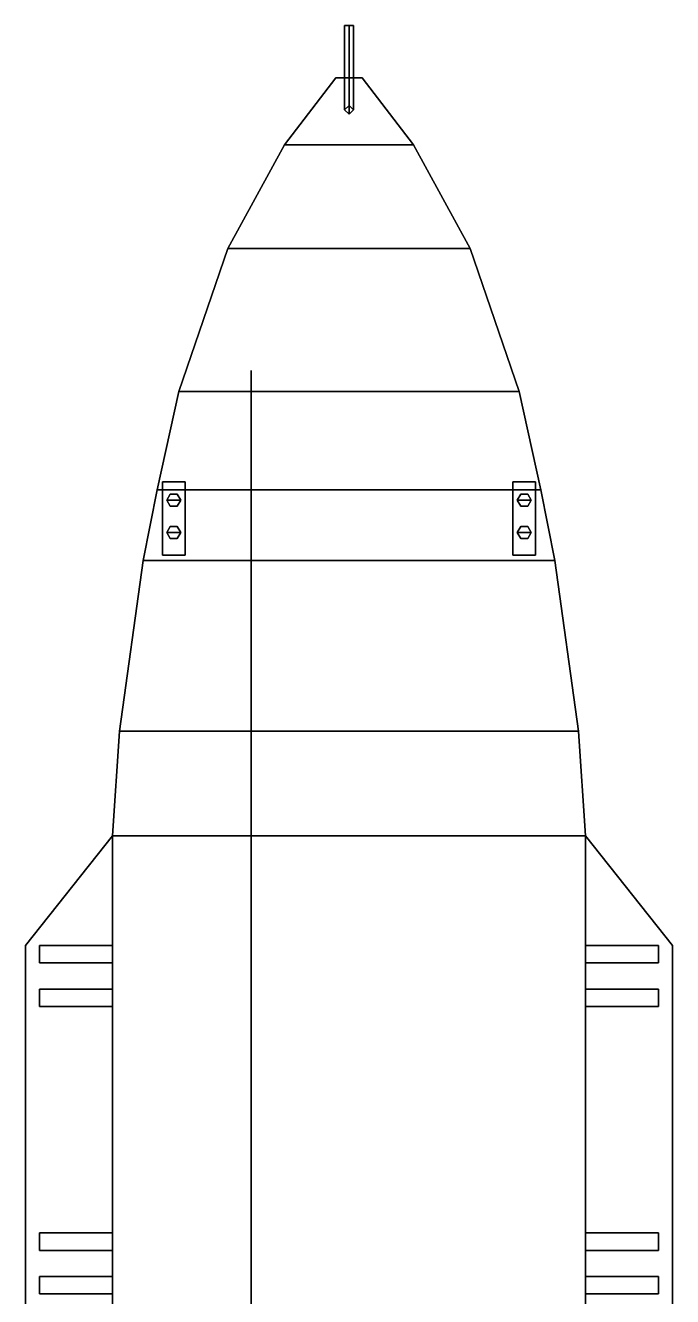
# Model space of a CAD drawing. Extents: x -3.7 to 3.7, y -18 to 18.2.
# Drawn here: x -3.71 to 3.71, y 3.62 to 18.21 of the extents above; entities that cross this region are included whole.
import ezdxf

# ---------------------------------------------------------------- set-up
doc = ezdxf.new("R2010")
doc.units = 0
doc.layers.get('0').update_dxf_attribs({"linetype": 'CONTINUOUS'})

msp = doc.modelspace()

# ---------------------------------------------------------------- linework, layer by layer
for points in [[(-0.05, 18.21, 3.32), (0, 18.21, 3.27), (0, 17.29, 3.108), (-0.05, 17.24, 3.149)], [(0, 18.21, 3.36), (-0.05, 18.21, 3.32), (-0.05, 17.24, 3.149), (0, 17.19, 3.19)], [(0, 18.21, 3.27), (-0.05, 18.21, 3.32), (0, 18.21, 3.36), (0.05, 18.21, 3.32)], [(0, 18.21, 3.27), (0.05, 18.21, 3.32), (0.05, 17.24, 3.149), (0, 17.29, 3.108)], [(0.05, 18.21, 3.32), (0, 18.21, 3.36), (0, 17.19, 3.19), (0.05, 17.24, 3.149)], [(0.15, 17.61, 1.46), (-0.15, 17.61, 1.46), (-0.74, 16.84, 1.46), (0.74, 16.84, 1.46)], [(-0.74, 16.84, 1.46), (-0.15, 17.61, 1.46), (-0.15, 17.61, -0.39), (-0.74, 16.84, -0.47)], [(-0.15, 17.61, -0.39), (0.15, 17.61, -0.39), (0.74, 16.84, -0.47), (-0.74, 16.84, -0.47)], [(0.15, 17.61, -0.39), (-0.15, 17.61, -0.39), (-0.15, 17.61, 1.46), (0.15, 17.61, 1.46)], [(0.74, 16.84, -0.47), (0.15, 17.61, -0.39), (0.15, 17.61, 1.46), (0.74, 16.84, 1.46)], [(0, 17.29, 1.46), (-0.05, 17.24, 1.46), (-0.05, 17.24, 3.149), (0, 17.29, 3.108)], [(-0.05, 17.24, 1.46), (0, 17.19, 1.46), (0, 17.19, 3.19), (-0.05, 17.24, 3.149)], [(0.05, 17.24, 1.46), (0, 17.29, 1.46), (0, 17.29, 3.108), (0.05, 17.24, 3.149)], [(0, 17.19, 1.46), (0.05, 17.24, 1.46), (0.05, 17.24, 3.149), (0, 17.19, 3.19)], [(0.74, 16.84, 1.46), (-0.74, 16.84, 1.46), (-1.39, 15.65, 1.46), (1.39, 15.65, 1.46)], [(-1.39, 15.65, 1.46), (-0.74, 16.84, 1.46), (-0.74, 16.84, -0.47), (-1.39, 15.65, -0.61)], [(-0.74, 16.84, -0.47), (0.74, 16.84, -0.47), (1.39, 15.65, -0.61), (-1.39, 15.65, -0.61)], [(1.39, 15.65, -0.61), (0.74, 16.84, -0.47), (0.74, 16.84, 1.46), (1.39, 15.65, 1.46)], [(1.39, 15.65, 1.46), (-1.39, 15.65, 1.46), (-1.95, 14.01, 1.46), (1.95, 14.01, 1.46)], [(-1.39, 15.65, -0.61), (1.39, 15.65, -0.61), (1.95, 14.01, -0.76), (-1.95, 14.01, -0.76)], [(-1.95, 14.01, 1.46), (-1.39, 15.65, 1.46), (-1.39, 15.65, -0.61), (-1.95, 14.01, -0.76)], [(1.95, 14.01, -0.76), (1.39, 15.65, -0.61), (1.39, 15.65, 1.46), (1.95, 14.01, 1.46)], [(-1.12, 14.2, 1.46), (-1.12, 3.37, 9.93), (-1.12, 3.37, 9.98), (-1.12, 14.25, 1.46)], [(-1.12, 14.25, 1.46), (-1.12, 3.37, 9.98), (-1.12, 3.37, 9.93), (-1.12, 14.2, 1.46)], [(-1.12, 13.937, 1.665), (-1.12, 3.23, 8.7), (-1.12, 3.19, 8.66), (-1.12, 14.2, 1.46)], [(-1.12, 14.2, 1.46), (-1.12, 3.19, 8.66), (-1.12, 3.23, 8.7), (-1.12, 13.937, 1.665)], [(1.95, 14.01, 1.46), (-1.95, 14.01, 1.46), (-2.2, 12.88, 1.46), (2.2, 12.88, 1.46)], [(-1.95, 14.01, -0.76), (1.95, 14.01, -0.76), (2.2, 12.88, -0.87), (-2.2, 12.88, -0.87)], [(-2.2, 12.88, 1.46), (-1.95, 14.01, 1.46), (-1.95, 14.01, -0.76), (-2.2, 12.88, -0.87)], [(2.2, 12.88, -0.87), (1.95, 14.01, -0.76), (1.95, 14.01, 1.46), (2.2, 12.88, 1.46)], [(2.2, 12.88, 1.46), (-2.2, 12.88, 1.46), (-2.36, 12.07, 1.46), (2.36, 12.07, 1.46)], [(-2.2, 12.88, -0.87), (2.2, 12.88, -0.87), (2.36, 12.07, -0.87), (-2.36, 12.07, -0.87)], [(-2.36, 12.07, 1.46), (-2.2, 12.88, 1.46), (-2.2, 12.88, -0.87), (-2.36, 12.07, -0.87)], [(-2.14, 12.97, 1.6), (-2.14, 12.97, 1.46), (-2.14, 12.13, 1.46), (-2.14, 12.13, 1.6)], [(-1.88, 12.13, 1.6), (-1.88, 12.97, 1.6), (-2.14, 12.97, 1.6), (-2.14, 12.13, 1.6)], [(-1.88, 12.97, 1.6), (-1.88, 12.97, 1.46), (-2.14, 12.97, 1.46), (-2.14, 12.97, 1.6)], [(-1.88, 12.13, 1.46), (-1.88, 12.97, 1.46), (-1.88, 12.97, 1.6), (-1.88, 12.13, 1.6)], [(2.14, 12.97, 1.6), (2.14, 12.97, 1.46), (1.88, 12.97, 1.46), (1.88, 12.97, 1.6)], [(2.14, 12.13, 1.6), (2.14, 12.97, 1.6), (1.88, 12.97, 1.6), (1.88, 12.13, 1.6)], [(1.88, 12.97, 1.6), (1.88, 12.97, 1.46), (1.88, 12.13, 1.46), (1.88, 12.13, 1.6)], [(2.14, 12.13, 1.46), (2.14, 12.97, 1.46), (2.14, 12.97, 1.6), (2.14, 12.13, 1.6)], [(2.36, 12.07, -0.87), (2.2, 12.88, -0.87), (2.2, 12.88, 1.46), (2.36, 12.07, 1.46)], [(-2.05, 12.829, 1.6), (-2.09, 12.76, 1.6), (-2.09, 12.76, 1.79), (-2.05, 12.829, 1.79)], [(-2.09, 12.76, 1.79), (-1.93, 12.76, 1.79), (-1.97, 12.829, 1.79), (-2.05, 12.829, 1.79)], [(-2.09, 12.76, 1.6), (-2.05, 12.691, 1.6), (-2.05, 12.691, 1.79), (-2.09, 12.76, 1.79)], [(-2.05, 12.691, 1.79), (-1.97, 12.691, 1.79), (-1.93, 12.76, 1.79), (-2.09, 12.76, 1.79)], [(-1.97, 12.829, 1.6), (-2.05, 12.829, 1.6), (-2.05, 12.829, 1.79), (-1.97, 12.829, 1.79)], [(-1.93, 12.76, 1.6), (-1.97, 12.829, 1.6), (-1.97, 12.829, 1.79), (-1.93, 12.76, 1.79)], [(-1.97, 12.691, 1.6), (-1.93, 12.76, 1.6), (-1.93, 12.76, 1.79), (-1.97, 12.691, 1.79)], [(1.93, 12.76, 1.79), (2.09, 12.76, 1.79), (2.05, 12.829, 1.79), (1.97, 12.829, 1.79)], [(1.97, 12.829, 1.6), (1.93, 12.76, 1.6), (1.93, 12.76, 1.79), (1.97, 12.829, 1.79)], [(1.93, 12.76, 1.6), (1.97, 12.691, 1.6), (1.97, 12.691, 1.79), (1.93, 12.76, 1.79)], [(1.97, 12.691, 1.79), (2.05, 12.691, 1.79), (2.09, 12.76, 1.79), (1.93, 12.76, 1.79)], [(2.05, 12.829, 1.6), (1.97, 12.829, 1.6), (1.97, 12.829, 1.79), (2.05, 12.829, 1.79)], [(2.09, 12.76, 1.6), (2.05, 12.829, 1.6), (2.05, 12.829, 1.79), (2.09, 12.76, 1.79)], [(2.05, 12.691, 1.6), (2.09, 12.76, 1.6), (2.09, 12.76, 1.79), (2.05, 12.691, 1.79)], [(-2.05, 12.691, 1.6), (-1.97, 12.691, 1.6), (-1.97, 12.691, 1.79), (-2.05, 12.691, 1.79)], [(1.97, 12.691, 1.6), (2.05, 12.691, 1.6), (2.05, 12.691, 1.79), (1.97, 12.691, 1.79)], [(-2.09, 12.39, 1.79), (-1.93, 12.39, 1.79), (-1.97, 12.459, 1.79), (-2.05, 12.459, 1.79)], [(-2.05, 12.459, 1.6), (-2.09, 12.39, 1.6), (-2.09, 12.39, 1.79), (-2.05, 12.459, 1.79)], [(-1.97, 12.459, 1.6), (-2.05, 12.459, 1.6), (-2.05, 12.459, 1.79), (-1.97, 12.459, 1.79)], [(-1.93, 12.39, 1.6), (-1.97, 12.459, 1.6), (-1.97, 12.459, 1.79), (-1.93, 12.39, 1.79)], [(1.97, 12.459, 1.6), (1.93, 12.39, 1.6), (1.93, 12.39, 1.79), (1.97, 12.459, 1.79)], [(1.93, 12.39, 1.79), (2.09, 12.39, 1.79), (2.05, 12.459, 1.79), (1.97, 12.459, 1.79)], [(2.05, 12.459, 1.6), (1.97, 12.459, 1.6), (1.97, 12.459, 1.79), (2.05, 12.459, 1.79)], [(2.09, 12.39, 1.6), (2.05, 12.459, 1.6), (2.05, 12.459, 1.79), (2.09, 12.39, 1.79)], [(-2.05, 12.321, 1.79), (-1.97, 12.321, 1.79), (-1.93, 12.39, 1.79), (-2.09, 12.39, 1.79)], [(-2.09, 12.39, 1.6), (-2.05, 12.321, 1.6), (-2.05, 12.321, 1.79), (-2.09, 12.39, 1.79)], [(-2.05, 12.321, 1.6), (-1.97, 12.321, 1.6), (-1.97, 12.321, 1.79), (-2.05, 12.321, 1.79)], [(-1.97, 12.321, 1.6), (-1.93, 12.39, 1.6), (-1.93, 12.39, 1.79), (-1.97, 12.321, 1.79)], [(1.93, 12.39, 1.6), (1.97, 12.321, 1.6), (1.97, 12.321, 1.79), (1.93, 12.39, 1.79)], [(1.97, 12.321, 1.79), (2.05, 12.321, 1.79), (2.09, 12.39, 1.79), (1.93, 12.39, 1.79)], [(1.97, 12.321, 1.6), (2.05, 12.321, 1.6), (2.05, 12.321, 1.79), (1.97, 12.321, 1.79)], [(2.05, 12.321, 1.6), (2.09, 12.39, 1.6), (2.09, 12.39, 1.79), (2.05, 12.321, 1.79)], [(-2.14, 12.13, 1.6), (-2.14, 12.13, 1.46), (-1.88, 12.13, 1.46), (-1.88, 12.13, 1.6)], [(1.88, 12.13, 1.6), (1.88, 12.13, 1.46), (2.14, 12.13, 1.46), (2.14, 12.13, 1.6)], [(2.36, 12.07, 1.46), (-2.36, 12.07, 1.46), (-2.63, 10.11, 1.46), (2.63, 10.11, 1.46)], [(-2.36, 12.07, -0.87), (2.36, 12.07, -0.87), (2.63, 10.11, -0.87), (-2.63, 10.11, -0.87)], [(-2.63, 10.11, 1.46), (-2.36, 12.07, 1.46), (-2.36, 12.07, -0.87), (-2.63, 10.11, -0.87)], [(2.63, 10.11, -0.87), (2.36, 12.07, -0.87), (2.36, 12.07, 1.46), (2.63, 10.11, 1.46)], [(2.63, 10.11, 1.46), (-2.63, 10.11, 1.46), (-2.71, 8.91, 1.46), (2.71, 8.91, 1.46)], [(-2.63, 10.11, -0.87), (2.63, 10.11, -0.87), (2.71, 8.91, -0.87), (-2.71, 8.91, -0.87)], [(-2.71, 8.91, 1.46), (-2.63, 10.11, 1.46), (-2.63, 10.11, -0.87), (-2.71, 8.91, -0.87)], [(2.71, 8.91, -0.87), (2.63, 10.11, -0.87), (2.63, 10.11, 1.46), (2.71, 8.91, 1.46)], [(-2.71, 8.91, 0.1), (-2.71, 8.91, -0.5), (-3.71, 7.65, -0.5), (-3.71, 7.65, 0.1)], [(-2.71, -12.4, 0.1), (-2.71, 8.91, 0.1), (-3.71, 7.65, 0.1), (-3.71, -11.13, 0.1)], [(-3.71, -11.13, -0.5), (-3.71, 7.65, -0.5), (-2.71, 8.91, -0.5), (-2.71, -12.4, -0.5)], [(-2.71, -12.4, 1.46), (-2.71, 8.91, 1.46), (-2.71, 8.91, 0.1), (-2.71, -12.4, 0.1)], [(-2.71, 8.91, -0.87), (2.71, 8.91, -0.87), (2.71, -12.4, -0.87), (-2.71, -12.4, -0.87)], [(2.71, -17.61, 1.46), (2.71, 8.91, 1.46), (-2.71, 8.91, 1.46), (-2.71, -17.61, 1.46)], [(-2.71, -12.4, -0.5), (-2.71, 8.91, -0.5), (-2.71, 8.91, -0.87), (-2.71, -12.4, -0.87)], [(2.71, -12.4, 0.1), (2.71, 8.91, 0.1), (2.71, 8.91, 1.46), (2.71, -12.4, 1.46)], [(2.71, 8.91, 0.1), (2.71, -12.4, 0.1), (3.71, -11.13, 0.1), (3.71, 7.65, 0.1)], [(3.71, 7.65, -0.5), (3.71, -11.13, -0.5), (2.71, -12.4, -0.5), (2.71, 8.91, -0.5)], [(3.71, 7.65, 0.1), (3.71, 7.65, -0.5), (2.71, 8.91, -0.5), (2.71, 8.91, 0.1)], [(2.71, -12.4, -0.87), (2.71, 8.91, -0.87), (2.71, 8.91, -0.5), (2.71, -12.4, -0.5)], [(-3.71, 7.65, 0.1), (-3.71, 7.65, -0.5), (-3.71, -11.13, -0.5), (-3.71, -11.13, 0.1)], [(-3.55, 7.45, 0.1), (-3.55, 7.65, 0.1), (-2.71, 7.65, 0.75), (-2.71, 7.45, 0.75)], [(-2.71, 7.45, 0.75), (-2.71, 7.65, 0.75), (-3.55, 7.65, 0.1), (-3.55, 7.45, 0.1)], [(2.71, 7.45, 0.75), (2.71, 7.65, 0.75), (3.55, 7.65, 0.1), (3.55, 7.45, 0.1)], [(3.55, 7.45, 0.1), (3.55, 7.65, 0.1), (2.71, 7.65, 0.75), (2.71, 7.45, 0.75)], [(3.71, -11.13, 0.1), (3.71, -11.13, -0.5), (3.71, 7.65, -0.5), (3.71, 7.65, 0.1)], [(-3.55, 6.95, 0.1), (-3.55, 7.15, 0.1), (-2.71, 7.15, 0.75), (-2.71, 6.95, 0.75)], [(-2.71, 6.95, 0.75), (-2.71, 7.15, 0.75), (-3.55, 7.15, 0.1), (-3.55, 6.95, 0.1)], [(2.71, 6.95, 0.75), (2.71, 7.15, 0.75), (3.55, 7.15, 0.1), (3.55, 6.95, 0.1)], [(3.55, 6.95, 0.1), (3.55, 7.15, 0.1), (2.71, 7.15, 0.75), (2.71, 6.95, 0.75)], [(-2.71, 4.15, 0.75), (-2.71, 4.35, 0.75), (-3.55, 4.35, 0.1), (-3.55, 4.15, 0.1)], [(-3.55, 4.15, 0.1), (-3.55, 4.35, 0.1), (-2.71, 4.35, 0.75), (-2.71, 4.15, 0.75)], [(3.55, 4.15, 0.1), (3.55, 4.35, 0.1), (2.71, 4.35, 0.75), (2.71, 4.15, 0.75)], [(2.71, 4.15, 0.75), (2.71, 4.35, 0.75), (3.55, 4.35, 0.1), (3.55, 4.15, 0.1)], [(-2.71, 3.65, 0.75), (-2.71, 3.85, 0.75), (-3.55, 3.85, 0.1), (-3.55, 3.65, 0.1)], [(-3.55, 3.65, 0.1), (-3.55, 3.85, 0.1), (-2.71, 3.85, 0.75), (-2.71, 3.65, 0.75)], [(3.55, 3.65, 0.1), (3.55, 3.85, 0.1), (2.71, 3.85, 0.75), (2.71, 3.65, 0.75)], [(2.71, 3.65, 0.75), (2.71, 3.85, 0.75), (3.55, 3.85, 0.1), (3.55, 3.65, 0.1)]]:
    msp.add_3dface(points)

doc.saveas('drawing.dxf')
